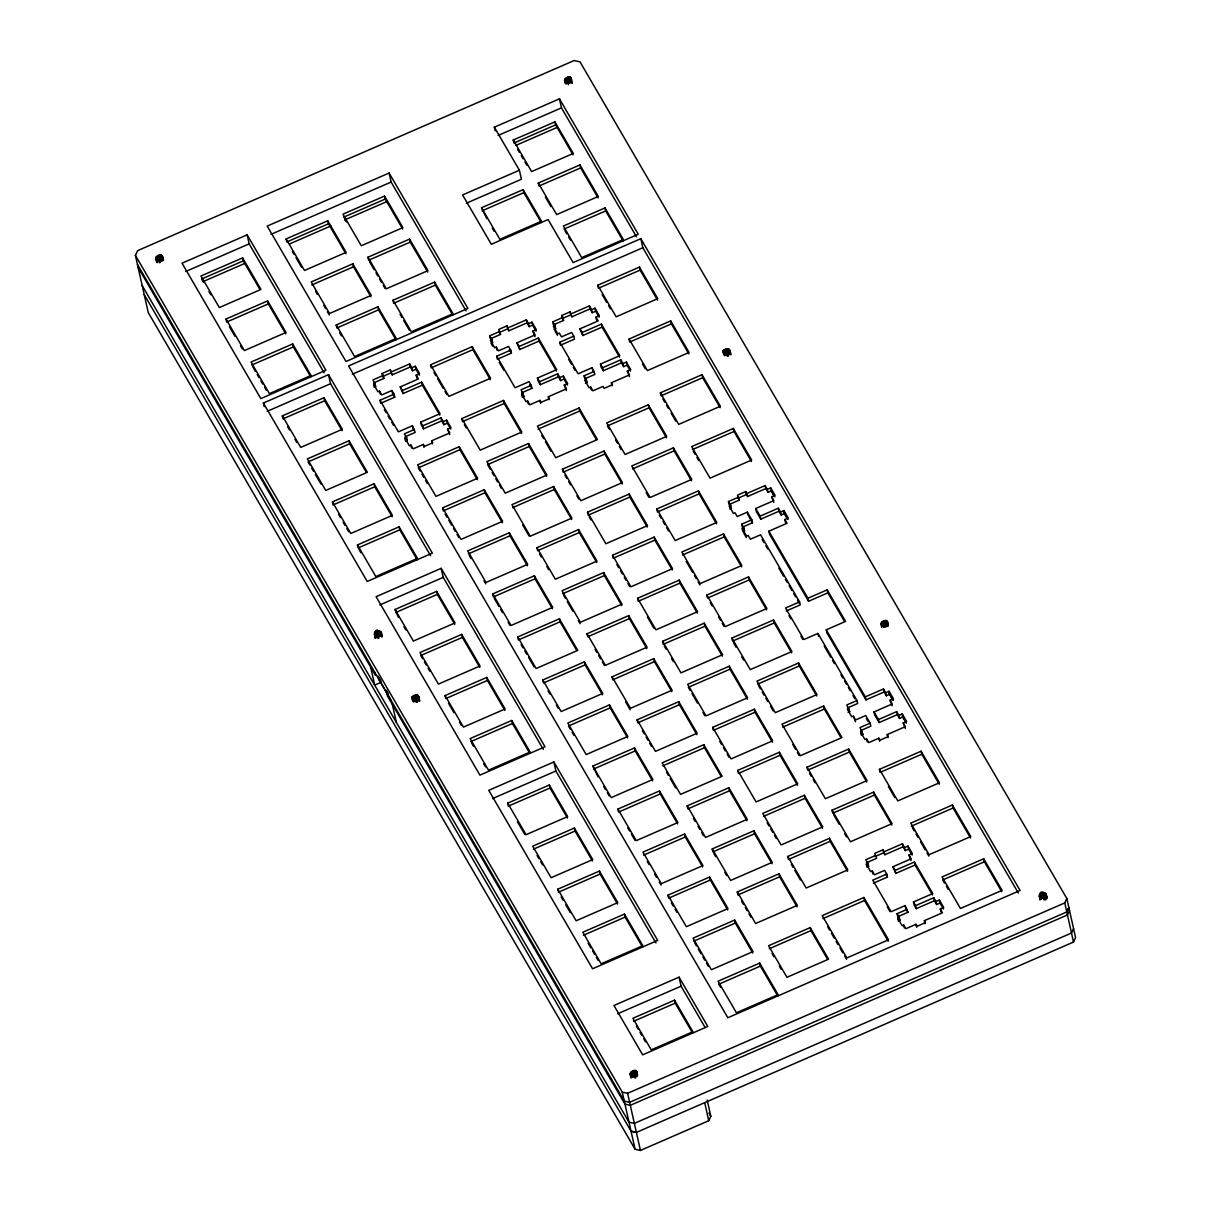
<?xml version="1.0" encoding="UTF-8"?>
<svg xmlns="http://www.w3.org/2000/svg" width="1211" height="1211" viewBox="0 0 1211 1211"><rect width="100%" height="100%" fill="white"/><g stroke="black" fill="none" stroke-linecap="round" stroke-linejoin="round"><path stroke-width="1.5" d="M155.644 258.11C165.862 246.544 163.424 269.781 155.644 258.11L156.446 261.712M374.214 634.488C391.698 642.557 372.413 618.533 375.032 638.106M564.553 80.032C574.771 68.482 572.334 91.703 564.553 80.032L565.355 83.65M411.846 697.264C415.585 710.494 425 687.969 411.846 697.264L412.663 700.881M722.952 351.084C726.676 364.314 736.091 341.79 722.952 351.084L723.754 354.702M630.159 1073.627C640.392 1062.062 637.94 1085.298 630.159 1073.627L630.976 1077.23M880.897 623.71C891.114 612.145 888.677 635.381 880.897 623.71L881.699 627.313M1039.053 896.337C1056.688 904.511 1037.297 880.215 1039.871 899.94M1066.785 911.944L1068.859 907.523L1066.785 911.959L629.629 1102.313L624.286 1101.117L137.433 264.437M1069.525 910.536L1067.451 914.956L630.295 1105.325L624.952 1104.129L387.581 696.189L386.914 693.176M1073.567 928.595L1071.493 933.015L634.337 1123.384L628.993 1122.188L142.141 285.508M144.17 294.53L631.067 1131.195L636.35 1132.421L1073.506 942.052L1075.58 937.617L1066.83 898.501L580.024 61.867L574.135 60.55L137.66 250.616L135.42 255.4L148.257 312.574L635.094 1149.254L640.437 1150.45L708.738 1120.705L710.812 1116.285L707.179 1100.027M1073.506 942.052L1064.757 902.922L1066.83 898.501M247.15 234.843L182.028 263.196L260.819 398.601L325.941 370.248L247.15 234.843L249.163 243.865L324.154 372.746M389.109 173.022L267.207 226.094L345.998 361.514L467.9 308.427L389.109 173.022L391.123 182.044L466.114 310.924M494.345 127.185L559.452 98.833L638.242 234.253L573.136 262.605L548.099 219.569L491.303 244.289L462.602 194.956L519.383 170.221L494.345 127.185L495.148 130.803M185.767 271.476L249.163 243.865M270.946 234.374L391.123 182.044M498.069 135.481L561.465 107.87L559.452 98.833M242.609 257.867L200.965 276.002L219.327 307.564L260.971 289.429L242.609 257.867L243.275 260.88L259.805 289.278M286.144 238.915L327.772 220.78L346.134 252.342L304.506 270.462L286.144 238.915L286.81 241.928L328.453 223.793L327.772 220.78M384.568 196.046L342.925 214.18L361.287 245.742L402.93 227.607L384.568 196.046L385.234 199.058L402.673 229.046M513.267 140.007L554.91 121.872L573.272 153.434L531.629 171.568L513.267 140.007L513.948 143.019L555.577 124.884L554.91 121.872M243.275 260.88L201.631 279.014L203.478 282.163M343.591 217.193L385.234 199.058M202.964 281.648L244.455 263.589M289.414 244.001L330.906 225.942M344.741 219.918L386.248 201.843M515.931 145.365L557.423 127.306M466.341 203.236L521.396 179.258L519.383 170.221M226.003 319.038L267.646 300.903L286.008 332.465L244.365 350.584L226.003 319.038L226.669 322.05L268.312 303.916L267.646 300.903M352.825 263.816L311.182 281.951L329.543 313.498L371.187 295.363L352.825 263.816L353.491 266.814L370.929 296.801M367.962 257.216L409.606 239.082L427.967 270.643L386.324 288.778L367.962 257.216L368.628 260.229L410.272 242.094L409.606 239.082M481.524 207.762L523.167 189.627L541.529 221.189L499.886 239.324L481.524 207.762L486.792 218.661M538.305 183.043L579.948 164.908L598.31 196.454L556.666 214.589L538.305 183.043L538.986 186.04L580.629 167.92L579.948 164.908M311.848 284.948L353.491 266.814M482.205 210.775L523.833 192.64L523.167 189.627M292.684 343.939L251.04 362.059L269.402 393.62L311.045 375.486L292.684 343.939L293.35 346.936L310.803 376.924M336.219 324.972L377.862 306.837L396.224 338.399L354.581 356.534L336.219 324.972L336.885 327.984L378.528 309.849L377.862 306.837M393 300.252L434.643 282.118L453.005 313.679L411.362 331.799L393 300.252L393.666 303.265L435.309 285.13L434.643 282.118M604.985 207.929L563.342 226.063L581.704 257.625L623.347 239.49L604.985 207.929L605.667 210.941L623.105 240.928M251.706 365.071L293.35 346.936M564.023 229.076L605.667 210.941M263.408 403.036L328.529 374.683L432.357 553.124L367.236 581.477L263.408 403.036L264.225 406.654M640.831 238.688L348.586 365.949L727.841 1017.74L1020.086 890.479L640.831 238.688L642.844 247.725L1018.3 892.976M267.147 411.331L330.542 383.72L328.529 374.683M352.325 374.229L642.844 247.725M282.345 415.857L323.973 397.723L342.335 429.284L300.706 447.419L282.345 415.857L283.011 418.87L324.654 400.735L323.973 397.723M373.684 382.903L383.826 378.483L382.025 373.533L390.351 369.9L392.152 374.865L410.332 366.948L409.651 363.936L391.486 371.853M382.025 373.533L383.16 375.471L373.018 379.891L375.894 386.687L374.29 387.384L373.624 384.371L375.213 383.675M382.691 376.53L391.017 372.912L390.351 369.9M597.78 285.236L639.423 267.101L657.785 298.663L616.142 316.798L597.78 285.236L598.446 288.248L640.089 270.114L639.423 267.101M508.181 327.772L526.346 319.855L527.027 322.868L508.847 330.785L507.046 325.82L498.72 329.453L500.521 334.418L490.379 338.823L489.713 335.825L499.855 331.405M415.267 366.237L415.933 369.249L412.527 370.733L411.861 367.72L415.267 366.237L419.611 373.699L416.206 375.183L416.872 378.195M507.046 325.82L507.712 328.832L499.386 332.465L500.521 334.418M430.556 364.799L472.199 346.664L490.561 378.226L448.918 396.36L430.556 364.799L431.237 367.811L472.865 349.676L472.199 346.664M489.713 335.825L491.908 339.61L490.319 340.291L494.663 347.754L496.253 347.057L498.448 350.857L508.605 346.437L510.739 350.1L511.405 353.112L497.403 359.213L496.722 356.201L510.739 350.1M531.962 322.171L532.628 325.169L529.222 326.652L528.556 323.655L531.962 322.171L536.306 329.619L532.901 331.103L535.035 336.643M394.044 394.18L380.027 400.281L380.708 403.293L394.71 397.193L394.044 394.18L391.91 390.502L381.753 394.922L379.558 391.138L377.968 391.834L373.624 384.371M491.908 339.61L492.589 342.622L491 343.303L492.726 346.285M561.753 315.481L562.888 317.433L552.746 321.854L553.427 324.866L563.569 320.446L561.753 315.481L570.093 311.863L571.895 316.813L590.06 308.896L589.394 305.899L571.229 313.8M403.036 393.56L402.37 390.547L421.67 382.146L422.351 385.159L403.036 393.56L400.235 386.884L418.4 378.967L416.206 375.183M562.434 318.493L570.759 314.86L570.093 311.863M552.746 321.854L554.956 325.638L553.366 326.334L557.696 333.797L559.3 333.101L561.495 336.885L571.637 332.465L573.772 336.143L574.453 339.141L560.451 345.241L559.77 342.244L573.772 336.143M595.01 308.2L595.676 311.212L592.27 312.695L591.604 309.683L595.01 308.2L599.339 315.662L595.933 317.146L596.614 320.143M519.731 349.495L519.065 346.482L538.365 338.066L539.046 341.078L519.731 349.495L516.93 342.804L535.095 334.902L532.901 331.103M554.033 329.347L555.622 328.65L554.956 325.638M582.779 335.523L582.113 332.51L601.413 324.109L602.079 327.121L582.779 335.523L579.963 328.832L598.143 320.93L595.933 317.146M349.025 440.759L307.382 458.893L325.744 490.44L367.387 472.305L349.025 440.759L349.691 443.771L366.222 472.169M349.691 443.771L308.048 461.891L309.88 465.054M414.54 429.405L404.398 433.826L406.593 437.61L405.004 438.306L405.685 441.319L407.274 440.622L405.064 436.838L415.206 432.418L412.406 425.742L398.389 431.843L380.027 400.281M423.547 428.8L422.866 425.788L441.031 417.871L441.712 420.883L423.547 428.8L421.398 425.122L420.732 422.109L440.032 413.708L421.67 382.146M540.242 384.72L539.561 381.707L557.726 373.79L558.407 376.803L540.242 384.72L538.093 381.041L537.427 378.029L556.727 369.627L538.365 338.066M629.069 339.019L670.712 320.9L689.074 352.446L647.431 370.581L629.069 339.019L629.75 342.032L671.394 323.897L670.712 320.9M446.647 420.172L447.313 423.184L443.907 424.667L443.241 421.655L446.647 420.172L450.992 427.634L447.586 429.118L449.72 434.643M496.722 356.201L515.084 387.762L529.101 381.662L531.235 385.34L521.093 389.76L523.969 396.542L522.38 397.238L521.699 394.226L523.288 393.545M461.86 418.582L503.504 400.447L521.865 432.009L480.222 450.144L461.86 418.582L462.526 421.595L504.17 403.46L503.504 400.447M521.759 392.758L531.901 388.353L531.235 385.34M563.342 376.106L564.008 379.104L560.602 380.587L559.936 377.575L563.342 376.106L567.687 383.554L564.281 385.037L566.415 390.578M447.586 429.118L449.781 432.902L431.616 440.819L432.751 442.772L424.425 446.39L423.29 444.437L413.133 448.857L410.938 445.073L409.348 445.769L405.004 438.306M594.283 371.368L584.126 375.788L584.807 378.786L594.949 374.381L592.134 367.69L578.131 373.79L559.77 342.244M603.275 370.748L602.609 367.735L620.774 359.834L621.455 362.831L603.275 370.748L601.14 367.084L600.474 364.072L619.775 355.656L601.413 324.109M564.281 385.037L566.476 388.822L548.311 396.739L549.446 398.691L541.12 402.324L539.985 400.372L529.843 404.792L527.633 400.992L526.043 401.689L521.699 394.226M584.126 375.788L586.336 379.573L584.746 380.269L589.091 387.717L590.68 387.036L592.875 390.82L603.017 386.4L604.153 388.353L612.494 384.72L611.358 382.767L629.523 374.865L627.313 371.081L630.719 369.597L626.39 362.134L622.984 363.618L623.65 366.63L627.056 365.147L626.39 362.134M585.413 383.281L587.017 382.585L586.336 379.573M332.419 501.914L374.063 483.779L392.425 515.341L350.781 533.476L332.419 501.914L333.086 504.926L374.729 486.792L374.063 483.779M459.226 446.692L417.598 464.827L435.96 496.389L477.588 478.254L459.226 446.692L459.908 449.705L477.346 479.677M459.908 449.705L418.264 467.84L420.096 470.988M579.055 408.001L537.412 426.136L555.773 457.697L597.417 439.563L579.055 408.001L579.736 411.013L596.251 439.411M538.093 429.148L579.736 411.013M528.541 443.483L486.898 461.618L505.259 493.18L546.903 475.045L528.541 443.483L529.207 446.496L546.645 476.468M529.207 446.496L487.564 464.63L490.319 469.368M660.373 392.818L702.017 374.683L720.378 406.245L678.735 424.38L660.373 392.818L661.039 395.83L702.683 377.696L702.017 374.683M648.354 404.792L606.726 422.927L625.088 454.473L666.716 436.354L648.354 404.792L649.035 407.804L666.474 437.776M649.035 407.804L607.392 425.939L609.224 429.088M357.457 544.95L399.1 526.815L417.462 558.377L375.819 576.512L357.457 544.95L358.123 547.962L399.766 529.828L399.1 526.815M442.636 507.863L484.279 489.728L502.641 521.29L460.997 539.425L442.636 507.863L443.302 510.875L484.945 492.741L484.279 489.728M562.464 469.172L604.092 451.037L622.454 482.584L580.826 500.718L562.464 469.172L563.13 472.169L604.773 454.049L604.092 451.037M553.578 486.519L511.935 504.654L530.297 536.201L571.94 518.066L553.578 486.519L554.244 489.532L571.698 519.504M512.601 507.666L554.244 489.532M673.407 447.828L631.764 465.963L650.125 497.509L691.769 479.374L673.407 447.828L674.073 450.825L691.511 480.812M632.43 468.96L674.073 450.825M733.306 428.467L691.678 446.602L710.04 478.163L751.668 460.029L733.306 428.467L733.987 431.479L751.425 461.467M692.344 449.614L733.987 431.479M509.316 532.764L467.673 550.899L486.035 582.446L527.678 564.311L509.316 532.764L509.982 535.777L527.421 565.749M468.339 553.896L509.982 535.777M441.198 568.337L376.091 596.69L479.919 775.131L545.026 746.778L441.198 568.337L443.211 577.359L543.27 749.306M587.502 512.192L629.145 494.058L647.507 525.619L605.863 543.754L587.502 512.192L588.168 515.205L629.811 497.07L629.145 494.058M379.815 604.97L443.211 577.359M395.013 609.496L436.656 591.362L455.018 622.923L413.375 641.058L395.013 609.496L398.434 617.247M536.973 547.675L578.616 529.555L596.978 561.102L555.334 579.236L536.973 547.675L537.639 550.687L579.282 532.552L578.616 529.555M395.694 612.509L437.322 594.374L436.656 591.362M656.801 508.983L698.444 490.849L716.806 522.41L675.163 540.545L656.801 508.983L657.467 511.996L699.11 493.861L698.444 490.849M492.71 593.92L534.354 575.785L552.716 607.347L511.072 625.481L492.71 593.92L493.377 596.932L535.02 578.797L534.354 575.785M746.945 493.482L765.11 485.566L765.791 488.578L747.611 496.495L745.809 491.53L737.484 495.163L739.285 500.113L729.143 504.533L728.477 501.521L738.619 497.115M745.809 491.53L746.476 494.542L738.15 498.16L739.285 500.113M612.539 555.228L654.182 537.094L672.544 568.655L630.901 586.79L612.539 555.228L613.205 558.241L654.848 540.106L654.182 537.094M728.477 501.521L730.672 505.305L729.083 506.001L733.427 513.464L735.016 512.768L737.211 516.552L747.354 512.147L751.804 519.776L752.47 522.789L742.328 527.194L741.662 524.196L751.804 519.776M770.726 487.866L771.392 490.879L767.986 492.362L767.32 489.35L770.726 487.866L775.055 495.329L771.649 496.813L773.799 502.353M729.749 509.014L731.338 508.317L730.672 505.305M461.694 634.397L420.05 652.532L438.412 684.094L480.056 665.959L461.694 634.397L462.36 637.41L479.813 667.382M603.653 572.576L562.01 590.711L580.372 622.272L622.015 604.138L603.653 572.576L604.319 575.588L621.773 605.576M760.796 519.156L760.13 516.143L778.295 508.226L778.976 511.239L760.796 519.156L756.36 511.526L755.694 508.514L773.859 500.597L771.649 496.813M462.36 637.41L420.732 655.545L422.563 658.693M562.691 593.723L604.319 575.588M378.846 679.416L378.195 676.162M381.45 682.141L374.668 685.093L370.627 667.034M723.482 533.884L681.838 552.019L700.2 583.581L741.843 565.446L723.482 533.884L724.148 536.897L741.601 566.869M743.857 527.981L744.538 530.978L742.933 531.674L742.267 528.662L743.857 527.981L741.662 524.196M783.911 510.542L784.577 513.54L781.171 515.023L780.505 512.026L783.911 510.542L788.255 517.99L784.849 519.474L785.515 522.486M682.504 555.032L724.148 536.897M517.748 636.956L559.391 618.821L577.753 650.383L536.11 668.517L517.748 636.956L518.414 639.968L560.057 621.833L559.391 618.821M808.57 601.261L807.904 598.249L827.204 589.848L827.885 592.845L808.57 601.261L769.545 534.187L768.879 531.175L787.044 523.273L784.849 519.474M637.576 598.264L679.22 580.13L697.581 611.691L655.938 629.826L637.576 598.264L638.242 601.277L679.886 583.142L679.22 580.13M445.088 695.568L486.731 677.433L505.093 708.98L463.45 727.115L445.088 695.568L445.769 698.565L487.412 680.446L486.731 677.433M587.047 633.747L628.691 615.612L647.052 647.174L605.409 665.308L587.047 633.747L587.729 636.759L629.372 618.624L628.691 615.612M706.876 595.055L748.519 576.92L766.881 608.482L725.238 626.602L706.876 595.055L707.542 598.067L749.185 579.933L748.519 576.92M542.785 679.992L584.429 661.857L602.79 693.419L561.147 711.538L542.785 679.992L543.467 683.004L585.095 664.869L584.429 661.857M662.614 641.3L704.257 623.165L722.619 654.712L680.976 672.847L662.614 641.3L663.28 644.297L704.923 626.178L704.257 623.165M511.769 720.469L470.125 738.589L488.487 770.151L530.13 752.016L511.769 720.469L512.45 723.467L529.888 753.454M612.085 676.782L653.728 658.648L672.09 690.194L630.447 708.329L612.085 676.782L612.766 679.795L654.409 661.66L653.728 658.648M470.807 741.601L512.45 723.467M742.267 528.662L746.612 536.125L748.201 535.429L750.411 539.228L760.553 534.808L799.578 601.882L785.561 607.983L803.922 639.529L817.94 633.429L856.964 700.503L857.63 703.515L847.488 707.935M786.242 610.98L800.244 604.879L799.578 601.882M731.913 638.076L773.557 619.956L791.918 651.503L750.275 669.638L731.913 638.076L732.594 641.088L774.223 622.954L773.557 619.956M609.466 704.893L567.823 723.028L586.185 754.574L627.828 736.439L609.466 704.893L610.147 707.89L627.586 737.877M610.147 707.89L568.504 726.025L570.336 729.189M729.294 666.186L687.651 684.321L706.013 715.883L747.656 697.748L729.294 666.186L729.961 669.199L747.414 699.186M729.961 669.199L688.332 687.333L690.164 690.497M865.971 699.882L865.29 696.885L883.47 688.968L884.136 691.981L865.971 699.882L826.931 632.823L826.265 629.811L845.566 621.394L827.204 589.848M637.122 719.803L678.765 701.684L697.127 733.23L655.484 751.365L637.122 719.803L637.803 722.816L679.447 704.681L678.765 701.684M553.866 761.976L488.76 790.329L592.588 968.77L657.709 940.417L553.866 761.976L555.894 771.013L655.938 942.96M798.594 662.977L756.951 681.112L775.312 712.673L816.956 694.539L798.594 662.977L799.275 665.989L816.714 695.977M492.499 798.609L555.894 771.013M757.632 684.124L799.275 665.989M507.697 803.15L549.325 785.016L567.687 816.562L526.058 834.697L507.697 803.15L508.363 806.148L550.006 788.013L549.325 785.016M592.86 766.048L634.503 747.914L652.865 779.475L611.222 797.61L592.86 766.048L598.128 776.947M593.541 769.061L635.185 750.926L634.503 747.914M712.689 727.357L754.332 709.222L772.694 740.784L731.05 758.919L712.689 727.357L713.37 730.369L755.013 712.235L754.332 709.222M703.803 744.704L662.175 762.839L680.537 794.401L722.165 776.266L703.803 744.704L704.484 747.717L721.014 776.115M662.841 765.852L704.484 747.717M823.631 706.013L781.988 724.148L800.35 755.709L841.993 737.575L823.631 706.013L824.313 709.025L840.828 737.423M782.669 727.16L824.313 709.025M856.964 700.503L846.822 704.923L849.698 711.72L848.109 712.416M574.377 828.036L532.734 846.171L551.096 877.733L592.739 859.598L574.377 828.036L575.043 831.049L592.482 861.036M617.898 809.084L659.541 790.95L677.903 822.511L636.259 840.646L617.898 809.084L618.579 812.097L660.222 793.962L659.541 790.95M849.017 708.707L847.428 709.404L851.772 716.867L853.361 716.17L855.572 719.955L865.714 715.534L870.149 723.164L870.83 726.176L860.688 730.596M889.071 691.269L889.752 694.281L886.346 695.765L885.665 692.753L889.071 691.269L893.415 698.732L890.009 700.215L892.144 705.741M533.4 849.183L575.043 831.049M737.726 770.393L779.369 752.258L797.731 783.82L756.088 801.939L737.726 770.393L738.407 773.405L780.051 755.27L779.369 752.258M879.156 722.558L878.475 719.546L896.655 711.629L897.321 714.641L879.156 722.558L874.705 714.929L874.039 711.917L892.204 704L890.009 700.215M870.149 723.164L860.007 727.584L862.883 734.381L861.293 735.077L860.612 732.065L862.217 731.368M687.212 805.875L728.84 787.74L747.217 819.302L705.574 837.437L687.212 805.875L687.878 808.887L729.522 790.753L728.84 787.74M902.256 713.93L902.937 716.942L899.531 718.426L898.85 715.413L902.256 713.93L906.6 721.393L903.194 722.876L905.328 728.416M903.194 722.876L905.404 726.661L887.224 734.577L888.359 736.53L880.034 740.148L878.898 738.195L868.756 742.615L866.546 738.831L864.957 739.527L860.612 732.065M807.026 767.184L848.669 749.049L867.031 780.595L825.387 798.73L807.026 767.184L807.707 770.181L849.35 752.061L848.669 749.049M557.771 889.207L599.415 871.072L617.777 902.634L576.133 920.769L557.771 889.207L558.438 892.219L600.081 874.085L599.415 871.072M684.578 833.985L642.95 852.12L661.312 883.667L702.94 865.547L684.578 833.985L685.259 836.998L702.698 866.97M643.616 855.133L685.259 836.998M804.407 795.294L762.763 813.414L781.125 844.975L822.769 826.841L804.407 795.294L805.088 798.291L822.526 828.279M763.445 816.426L805.088 798.291M879.458 769.348L921.102 751.214L939.464 782.775L897.82 800.91L879.458 769.348L880.14 772.361L921.783 754.226L921.102 751.214M712.25 848.911L753.893 830.776L772.255 862.323L730.611 880.458L712.25 848.911L712.916 851.908L754.559 833.789L753.893 830.776M832.078 810.204L873.706 792.07L892.068 823.631L850.44 841.766L832.078 810.204L832.744 813.217L874.387 795.082L873.706 792.07M624.452 914.108L582.809 932.243L601.171 963.789L642.814 945.67L624.452 914.108L625.118 917.121L642.572 947.093M667.988 895.156L709.616 877.021L727.993 908.568L686.349 926.703L667.988 895.156L668.654 898.153L710.297 880.019L709.616 877.021M583.475 935.255L625.118 917.121M787.801 856.449L829.444 838.315L847.806 869.876L806.178 888.011L787.801 856.449L788.482 859.462L830.125 841.327L829.444 838.315M737.287 891.932L778.93 873.812L797.292 905.359L755.649 923.493L737.287 891.932L737.953 894.944L779.596 876.809L778.93 873.812M952.406 804.997L910.763 823.132L929.125 854.694L970.768 836.559L952.406 804.997L953.072 808.009L970.526 837.997M911.429 826.144L953.072 808.009M884.212 851.711L902.377 843.795L903.058 846.807L884.878 854.724L883.076 849.759L874.751 853.377L876.552 858.342L866.41 862.762L868.62 866.546L867.031 867.243L866.349 864.23L867.939 863.534L865.744 859.749L875.886 855.329M875.417 856.389L883.742 852.771L883.076 849.759M734.668 920.042L693.025 938.177L711.387 969.739L753.03 951.604L734.668 920.042L735.334 923.054L752.773 953.042M907.993 846.095L908.659 849.108L905.253 850.591L904.587 847.579L907.993 846.095L912.337 853.558L908.931 855.042L911.066 860.567M693.691 941.189L735.334 923.054M873.434 883.152L887.436 877.052L886.77 874.039L884.635 870.361L874.493 874.781L872.283 870.997L870.694 871.693L866.349 864.23M895.762 873.419L895.096 870.406L914.396 862.005L915.077 865.017L895.762 873.419L892.961 866.743L911.126 858.826L908.931 855.042M886.77 874.039L872.753 880.14L891.114 911.701L905.132 905.601L907.932 912.277L897.79 916.697L900 920.481L898.411 921.177L897.729 918.165L899.319 917.469L897.124 913.684L907.266 909.264M679.068 977.141L613.962 1005.493L642.663 1054.842L707.784 1026.474L679.068 977.141L681.082 986.163L705.165 1027.549M863.882 897.487L822.239 915.622L846.852 957.931L888.496 939.797L863.882 897.487L864.548 900.5L888.223 941.189M822.905 918.634L864.548 900.5M810.22 927.596L768.576 945.73L786.953 977.292L828.581 959.157L810.22 927.596L810.901 930.608L827.416 959.006M617.686 1013.774L681.082 986.163M769.257 948.743L810.901 930.608M983.71 858.796L942.067 876.931L960.429 908.477L1002.072 890.342L983.71 858.796L984.376 861.808L1001.815 891.78M984.376 861.808L942.733 879.943L944.565 883.091M674.527 1000.165L632.884 1018.3L651.246 1049.861L692.889 1031.727L674.527 1000.165L675.193 1003.177L692.647 1033.165M759.706 963.078L718.062 981.213L736.424 1012.774L778.067 994.64L759.706 963.078L760.372 966.09L777.825 996.063M633.565 1021.312L675.193 1003.177M760.372 966.09L718.728 984.225L720.575 987.374M916.273 908.644L915.592 905.646L933.757 897.729L934.438 900.742L916.273 908.644L914.123 904.98L913.457 901.968L932.758 893.567L914.396 862.005M939.373 900.03L940.054 903.043L936.633 904.526L935.967 901.514L939.373 900.03L943.717 907.493L940.311 908.977L940.977 911.989M940.311 908.977L942.506 912.761L924.341 920.678L925.476 922.631L917.151 926.248L916.016 924.296L905.873 928.716L903.663 924.932L902.074 925.628L897.729 918.165M135.42 255.4L622.257 1092.095L627.601 1093.291L1064.757 902.922M631.067 1131.195L636.411 1132.391M561.465 107.87L636.456 236.75M771.392 490.879L774.873 496.843M784.577 513.54L788.058 519.519M889.752 694.281L893.218 700.246M902.937 716.942L906.403 722.906M771.119 490.818L773.965 495.723M783.472 512.056L787.271 518.596M888.98 693.388L892.779 699.913M902.286 716.246L906.085 722.785M555.577 124.884L573.03 154.857M580.629 167.92L598.067 197.893M640.089 270.114L657.528 300.086M671.394 323.897L688.832 353.884M702.683 377.696L720.136 407.668M827.885 592.845L844.4 621.258M921.783 754.226L939.221 784.198M765.11 485.566L767.32 489.35M778.295 508.226L780.505 512.026M883.47 688.968L885.665 692.753M896.655 711.629L898.85 715.413M765.791 488.578L767.986 492.362M778.976 511.239L781.171 515.023M884.136 691.981L886.346 695.765M897.321 714.641L899.531 718.426M755.694 508.514L760.13 516.143M768.879 531.175L807.904 598.249M826.265 629.811L865.29 696.885M874.039 711.917L878.475 719.546M746.476 494.542L747.611 496.495M748.928 516.673L752.47 522.789M762.143 539.41L764.005 542.604M765.867 545.798L767.729 548.992M778.87 568.156L783.517 576.148M785.379 579.342L787.241 582.536M789.103 585.715L791.888 590.514M793.75 593.708L795.597 596.902M797.459 600.096L799.321 603.29M824.191 646.023L830.685 657.21M832.547 660.404L834.409 663.598M840.918 674.769L842.765 677.963M844.627 681.157L846.489 684.351M848.351 687.545L850.198 690.739M852.998 695.538L854.845 698.732M866.38 718.547L868.166 721.605M729.87 505.804L731.338 508.317M743.07 528.465L744.538 530.978M848.23 709.192L849.698 711.72M855.511 721.711L853.361 716.17M861.415 731.853L862.883 734.381M743.811 533.173L746.415 537.639M517.612 149.331L519.443 152.48M521.29 155.644L523.122 158.792M524.953 161.941L526.8 165.105M545.404 197.09L550.914 206.551M564.931 230.65L566.778 233.814M568.61 236.962L570.442 240.126M602.124 294.561L606.711 302.447M608.543 305.596L610.389 308.76M642.602 364.133L645.357 368.855M662.886 398.979L664.718 402.143M666.55 405.291L668.396 408.455M671.151 413.178L675.738 421.065M693.267 451.188L695.099 454.352M696.93 457.501L698.777 460.664M788.997 615.718L790.828 618.882M800.925 636.229L802.772 639.393M888.405 786.56L894.823 797.595M912.352 827.718L914.184 830.882M916.031 834.031L917.862 837.195M920.617 841.917L925.204 849.819M927.051 852.968L928.882 856.132M946.412 886.24L948.243 889.404M595.676 311.212L599.142 317.176M627.056 365.147L630.537 371.111M908.659 849.108L912.14 855.072M940.054 903.043L943.52 909.007M523.833 192.64L541.287 222.612M602.079 327.121L619.532 357.094M699.11 493.861L716.549 523.848M749.185 579.933L766.639 609.905M774.223 622.954L791.676 652.941M849.35 752.061L866.788 782.034M874.387 795.082L891.826 825.069M915.077 865.017L932.515 894.99M589.394 305.899L591.604 309.683M620.774 359.834L622.984 363.618M902.377 843.795L904.587 847.579M933.757 897.729L935.967 901.514M590.06 308.896L592.27 312.695M621.455 362.831L623.65 366.63M629.463 376.606L627.313 371.081M903.058 846.807L905.253 850.591M934.438 900.742L936.633 904.526M579.963 328.832L582.113 332.51M600.474 364.072L602.609 367.735M892.961 866.743L895.096 870.406M913.457 901.968L915.592 905.646M570.759 314.86L571.895 316.813M883.742 852.771L884.878 854.724M886.013 874.599L887.436 877.052M906.509 909.824L907.932 912.277M554.154 326.122L555.622 328.65M585.534 380.057L587.017 382.585M554.91 330.83L557.514 335.311M492.302 228.122L494.133 231.286M568.701 359.455L571.456 364.178M573.303 367.342L575.134 370.49M615.657 440.138L617.489 443.287M619.336 446.45L621.167 449.599M646.205 492.635L648.96 497.373M659.314 515.159L661.145 518.308M662.977 521.457L664.809 524.62M666.655 527.769L668.487 530.933M686.183 561.344L692.616 572.379M694.448 575.543L696.28 578.691M698.111 581.855L699.958 585.004M710.297 602.79L712.144 605.954M718.562 616.989L720.409 620.153M722.24 623.302L724.072 626.465M733.503 642.678L736.258 647.401M741.768 656.877L743.599 660.025M758.54 685.698L760.387 688.862M762.219 692.011L764.05 695.175M765.897 698.323L767.729 701.487M770.484 706.21L773.239 710.948M792.766 744.508L795.521 749.246M797.353 752.409L799.199 755.558M809.538 773.345L811.37 776.493M813.217 779.657L815.048 782.806M833.668 814.791L839.178 824.267M844.673 833.728L846.519 836.892M887.209 906.812L889.964 911.55M532.628 325.169L536.11 331.148M564.008 379.104L567.49 385.083M539.046 341.078L556.485 371.066M604.773 454.049L622.212 484.022M629.811 497.07L647.249 527.057M654.848 540.106L672.287 570.078M679.886 583.142L697.339 613.114M704.923 626.178L722.377 656.15M755.013 712.235L772.451 742.207M780.051 755.27L797.489 785.243M830.125 841.327L847.564 871.314M526.346 319.855L528.556 323.655M557.726 373.79L559.936 377.575M527.027 322.868L529.222 326.652M558.407 376.803L560.602 380.587M516.93 342.804L519.065 346.482M537.427 378.029L539.561 381.707M507.712 328.832L508.847 330.785M509.271 349.449L511.405 353.112M529.767 384.674L531.901 388.353M491.121 340.094L492.589 342.622M522.501 394.029L523.969 396.542M499.235 362.377L503.821 370.263M541.771 435.46L543.603 438.609M545.434 441.773L550.944 451.234M564.962 475.333L566.809 478.481M568.64 481.645L570.472 484.794M576.905 495.844L578.737 498.993M589.091 516.779L590.923 519.943M616.883 564.553L618.715 567.702M620.547 570.865L622.393 574.014M624.225 577.178L626.057 580.326M627.904 583.49L629.735 586.639M647.431 617.05L653.849 628.1M664.203 645.887L666.035 649.035M671.545 658.512L673.392 661.66M691.996 693.646L697.506 703.107M703.016 712.583L704.847 715.731M719.788 741.42L721.635 744.568M723.467 747.717L725.298 750.881M727.13 754.029L728.977 757.193M767.108 822.738L768.955 825.902M770.786 829.051L772.618 832.214M774.465 835.363L776.296 838.527M791.237 864.2L793.069 867.348M794.9 870.512L800.41 879.973M827.643 926.763L829.535 930.018M831.427 933.272L834.273 938.162M836.165 941.416L838.057 944.671M839.95 947.925L842.795 952.815M844.688 956.069L846.58 959.324M410.272 242.094L427.71 272.066M435.309 285.13L452.763 315.102M472.865 349.676L490.319 379.649M504.17 403.46L521.608 433.447M579.282 532.552L596.735 562.54M629.372 618.624L646.81 648.596M654.409 661.66L671.848 691.632M679.447 704.681L696.885 734.668M729.522 790.753L746.96 820.725M754.559 833.789L771.997 863.761M779.596 876.809L797.05 906.797M344.514 218.767L346.346 221.931M369.552 261.803L374.138 269.69M375.97 272.853L377.817 276.002M379.649 279.166L381.48 282.314M383.327 285.478L385.159 288.627M400.099 314.3L401.931 317.464M403.778 320.612L409.273 330.088M433.977 372.534L435.824 375.698M437.655 378.846L443.165 388.322M444.997 391.471L446.844 394.635M464.358 424.758L466.205 427.907M492.15 472.517L493.997 475.666M495.829 478.829L497.66 481.978M499.507 485.142L501.339 488.29M522.698 525.014L529.131 536.064M539.485 553.851L541.317 556.999M546.827 566.476L548.659 569.624M563.599 595.297L565.431 598.461M567.278 601.61L572.788 611.086M578.298 620.547L580.13 623.695M595.07 649.384L596.902 652.532M598.734 655.696L600.58 658.845M602.412 662.008L604.244 665.157M625.618 701.88L630.204 709.767M642.39 730.702L644.222 733.866M646.068 737.015L647.9 740.178M649.732 743.327L651.579 746.491M666.519 772.164L668.351 775.312M670.183 778.476L675.693 787.937M693.388 818.348L695.22 821.512M697.975 826.235L699.822 829.399M701.653 832.547L703.485 835.711M713.839 853.498L715.671 856.646M724.859 872.435L726.691 875.583M741.632 901.256L743.463 904.42M745.31 907.569L747.142 910.733M748.973 913.881L750.805 917.045M772.012 953.466L773.844 956.629M779.354 966.09L781.186 969.254M415.933 369.249L419.415 375.213M447.313 423.184L450.795 429.148M328.453 223.793L345.892 253.765M378.528 309.849L395.967 339.837M422.351 385.159L439.79 415.131M484.945 492.741L502.383 522.713M535.02 578.797L552.473 608.785M560.057 621.833L576.587 650.231M585.095 664.869L602.548 694.842M635.185 750.926L652.623 780.913M660.222 793.962L677.66 823.934M710.297 880.019L727.735 910.006M409.651 363.936L411.861 367.72M441.031 417.871L443.241 421.655M410.332 366.948L412.527 370.733M441.712 420.883L443.907 424.667M400.235 386.884L402.37 390.547M420.732 422.109L422.866 425.788M391.017 372.912L392.152 374.865M393.287 394.741L394.71 397.193M292.32 251.388L294.152 254.537M295.999 257.701L301.494 267.162M315.526 291.261L317.358 294.424M323.791 305.46L325.623 308.623M327.454 311.772L329.286 314.936M339.64 332.722L341.472 335.871M384.371 409.606L386.218 412.754M388.05 415.918L389.881 419.067M391.728 422.23L393.56 425.379M421.943 474.152L423.774 477.301M425.606 480.464L427.453 483.613M445.133 514.024L446.98 517.188M448.812 520.336L451.567 525.074M453.398 528.223L455.245 531.387M457.077 534.535L458.908 537.699M469.262 555.486L471.094 558.634M483.946 580.72L485.793 583.884M494.3 598.506L498.887 606.408M500.733 609.557L502.565 612.705M508.075 622.182L509.907 625.33M521.169 644.706L523.016 647.855M524.847 651.018L526.679 654.167M528.526 657.316L534.021 666.792M548.053 690.891L549.885 694.039M556.318 705.09L558.15 708.238M572.167 732.337L574.014 735.501M603.638 786.423L605.47 789.572M607.316 792.736L609.148 795.884M627.752 827.87L629.599 831.034M631.431 834.182L635.109 840.495M647.295 861.445L649.126 864.593M654.636 874.054L656.468 877.218M659.223 881.956L661.055 885.105M671.409 902.891L673.24 906.055M675.087 909.204L676.919 912.352M694.614 942.763L696.446 945.927M698.278 949.076L701.033 953.814M702.88 956.962L704.711 960.126M706.543 963.275L708.39 966.439M330.542 383.72L430.586 555.667M268.312 303.916L285.766 333.888M324.654 400.735L342.092 430.707M374.729 486.792L392.167 516.779M399.766 529.828L417.22 559.8M437.322 594.374L454.776 624.361M487.412 680.446L504.851 710.418M550.006 788.013L567.444 818M600.081 874.085L617.519 904.057M708.904 1113.015L710.812 1116.285M208.973 291.639L210.82 294.788M229.424 326.773L234.934 336.249M240.444 345.71L242.276 348.874M252.63 366.661L255.385 371.383M257.216 374.547L259.063 377.696M260.895 380.859L262.726 384.008M264.573 387.172L266.405 390.32M287.597 426.756L289.444 429.905M294.954 439.381L296.786 442.53M311.727 468.203L313.558 471.367M315.39 474.515L320.9 483.991M338.596 514.403L340.427 517.551M343.182 522.289L345.029 525.438M346.861 528.601L348.692 531.75M359.046 549.537L360.878 552.7M403.944 626.708L405.791 629.871M424.395 661.857L426.242 665.006M428.073 668.169L429.905 671.318M448.524 703.303L454.034 712.779M459.544 722.24L461.376 725.389M471.73 743.176L473.562 746.339M483.658 763.702L485.49 766.851M517.551 821.936L524.893 834.561M537.078 855.496L538.91 858.644M540.742 861.808L542.589 864.957M561.193 896.957L563.024 900.106M565.779 904.844L570.381 912.731M588.077 943.142L590.832 947.865M592.663 951.029L594.495 954.177M596.327 957.341L598.173 960.49M636.32 1026.05L638.152 1029.199M639.983 1032.362L641.815 1035.511M643.662 1038.675L645.493 1041.823M138.115 267.449L375.365 675.193L374.683 672.181M379.104 677.721L380.905 680.839M386.324 690.209L388.125 693.328M378.922 679.371L390.653 699.655M1046.228 894.066L1047.031 897.669M1045.714 893.43L1046.925 898.85M1045.002 892.961L1046.213 898.365M1044.139 892.658L1045.759 899.879M1043.186 892.552L1044.805 899.773M1042.202 892.643L1043.821 899.879M1041.263 892.946L1042.474 898.365M1040.416 893.43L1041.627 898.85M1039.734 894.051L1040.945 899.47M1039.265 894.778L1040.082 898.38M887.496 621.606L888.314 625.224M886.8 621.137L888.011 626.556M885.952 620.834L887.163 626.254M884.999 620.728L886.21 626.148M884.03 620.834L885.241 626.254M883.091 621.122L884.302 626.541M882.259 621.606L883.47 627.026M881.593 622.212L882.395 625.83M881.124 622.938L881.941 626.541M887.224 734.577L887.905 737.59M924.341 920.678L925.007 923.675M878.898 738.195L879.564 741.208M916.016 924.296L916.682 927.308M905.132 905.601L905.798 908.598M866.546 738.831L867.227 741.843M903.663 924.932L904.345 927.944M899.319 917.469L900 920.481M897.124 913.684L897.79 916.697M872.283 870.997L872.949 874.009M817.94 633.429L818.606 636.441M867.939 863.534L868.62 866.546M730.097 351.099L730.914 354.717M729.824 350.388L730.627 353.99M729.325 349.767L730.127 353.37M728.613 349.283L729.824 354.702M727.766 348.995L728.977 354.399M726.827 348.889L728.432 356.11M725.843 348.98L727.463 356.216M724.92 349.283L726.131 354.702M724.087 349.752L725.298 355.171M723.421 350.373L724.632 355.792M747.354 512.147L748.035 515.144M571.153 77.943L572.364 83.362M570.457 77.474L571.668 82.893M569.609 77.171L570.82 82.59M568.655 77.065L569.866 82.484M567.687 77.171L568.898 82.59M566.748 77.459L568.368 84.679M565.915 77.928L567.126 83.347M565.249 78.548L566.46 83.968M564.78 79.275L565.598 82.878M611.358 382.767L612.024 385.779M592.134 367.69L592.815 370.702M590.68 387.036L591.346 390.033M562.888 317.433L563.569 320.446M548.311 396.739L548.977 399.751M704.696 1102.646L708.738 1120.705M539.985 400.372L540.651 403.384M527.633 400.992L528.299 404.005M496.253 347.057L496.919 350.07M636.774 1071.523L637.576 1075.141M636.063 1071.054L637.274 1076.473M635.215 1070.751L636.426 1076.17M634.261 1070.645L635.881 1077.866M633.292 1070.751L634.912 1077.972M632.369 1071.039L633.58 1076.458M631.536 1071.523L632.747 1076.927M630.855 1072.129L632.066 1077.548M630.401 1072.855L631.203 1076.458M630.189 1074.384L630.992 1078.002M627.601 1093.291L640.437 1150.45M622.257 1092.095L635.094 1149.254M431.616 440.819L432.282 443.831M423.29 444.437L423.956 447.449M412.406 425.742L413.072 428.755M410.938 445.073L411.604 448.085M406.593 437.61L407.274 440.622M391.91 390.502L392.576 393.514M383.16 375.471L383.826 378.483M379.558 391.138L380.224 394.15M418.734 696.552L419.808 700.897M418.234 695.947L419.445 701.366M417.523 695.462L418.734 700.881M416.675 695.175L417.886 700.579M415.721 695.069L417.341 702.289M414.752 695.159L416.372 702.395M413.829 695.462L415.04 700.881M412.996 695.931L414.207 701.351M412.315 696.552L413.526 701.971M381.298 632.233L382.116 635.851M380.799 631.627L382.01 637.047M380.103 631.143L381.314 636.562M379.24 630.855L380.451 636.259M378.301 630.749L379.512 636.169M377.332 630.84L378.937 638.076M376.394 631.143L378.014 638.364M392.319 704.333L396.36 722.392M375.561 631.612L376.772 637.031M374.895 632.233L376.106 637.652M374.426 632.944L375.637 638.364M162.743 256.626L163.561 260.244M162.244 256.005L163.046 259.623M161.547 255.536L162.758 260.955M160.685 255.233L161.896 260.653M159.746 255.127L160.957 260.547M158.777 255.233L160.382 262.454M157.839 255.536L159.458 262.757M157.006 256.005L158.217 261.425M156.34 256.611L157.551 262.03M155.871 257.337L157.082 262.757"/></g></svg>
